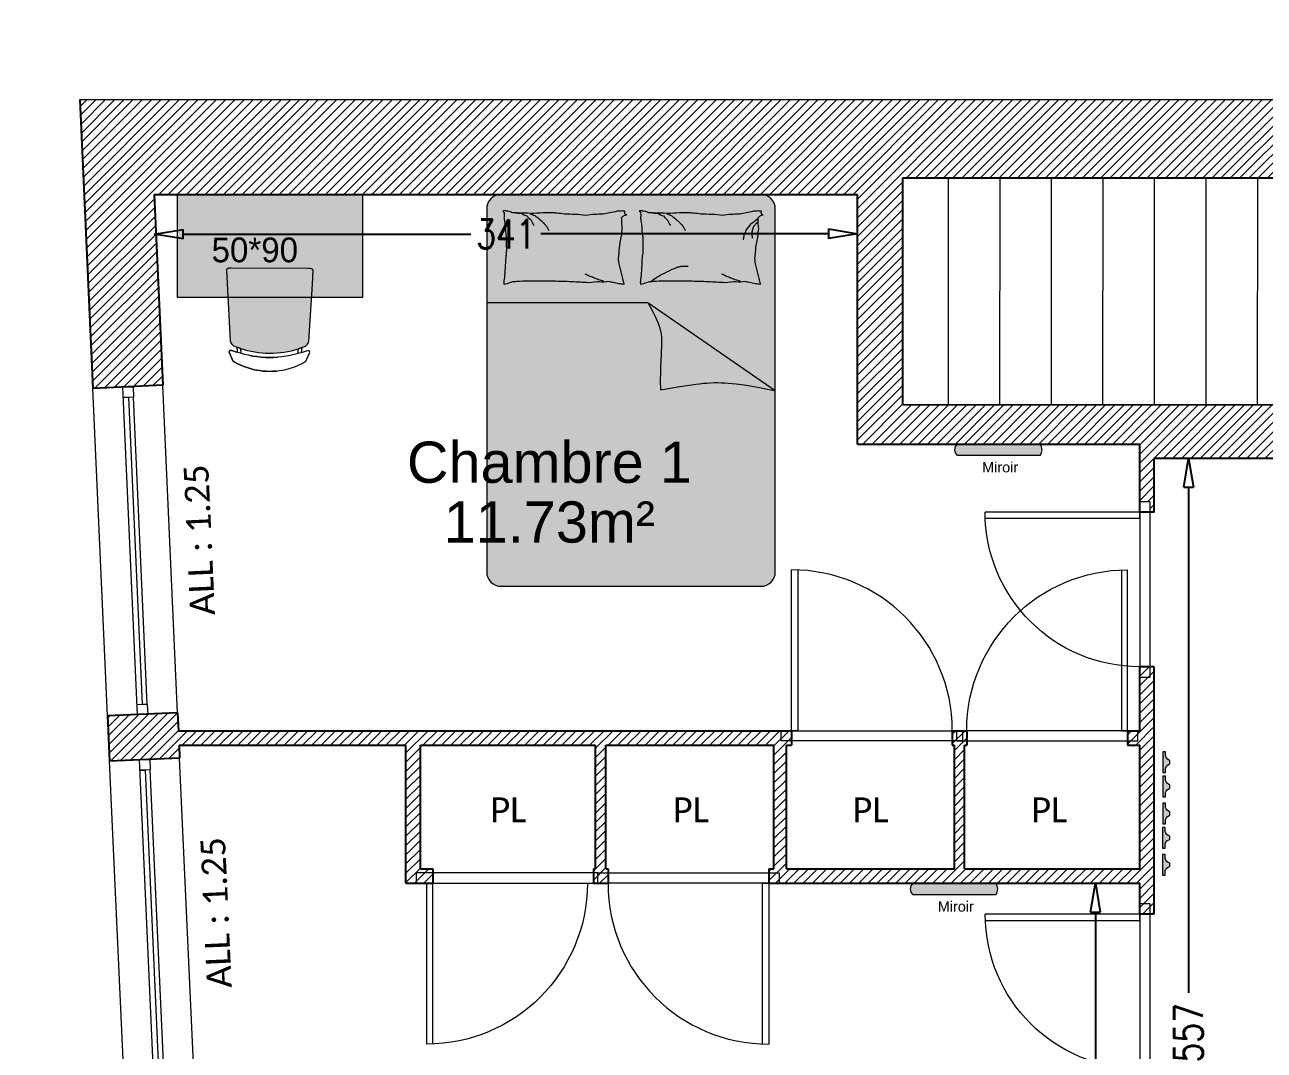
# Model space of a CAD drawing. Header units: millimetres. Extents: x -14819 to 43195, y -10328 to 20814.
# Drawn here: x 36520 to 37121, y 6035 to 6532 of the extents above; entities that cross this region are included whole.
import ezdxf
from ezdxf.enums import TextEntityAlignment as Align

# ---------------------------------------------------------------- set-up
doc = ezdxf.new("R2010")
doc.units = ezdxf.units.MM
doc.header["$PDMODE"] = 3
doc.linetypes.add('Chemin', pattern=[0.5, 0.3, -0.2])
for name, color, linetype, lineweight in [('05 - Menuiserie', 150, 'Continuous', 5), ('1_DV_BF', 21, 'Continuous', 5), ('41 - Côtes Intérieures', 71, 'Continuous', 9), ('50 - Signes', 12, 'Continuous', 9), ('59 - TxT', 120, 'Continuous', 0), ('_Texte', 7, 'Continuous', 15), ('DV_Furnitures', 250, 'Continuous', 5), ('DV_Furnitures_Hachures', 9, 'Continuous', 5), ('DV_Hatch bedroom', 21, 'Continuous', 5), ('Escalier', 8, 'Continuous', 18), ('Menuiserie_cps', 7, 'Continuous', 15), ('Mur_coupe', 7, 'Continuous', 25), ('Mur_vu', 8, 'Continuous', 18)]:
    doc.layers.add(name, color=color, linetype=linetype, lineweight=lineweight)
doc.layers.add('10 - Hachures', color=7, linetype='Continuous', lineweight=18, true_color=0x646464)
doc.layers.add('_mur_fantome', color=2, linetype='Continuous', lineweight=0, plot=False)
doc.layers.add('Menuiserie_seuil', color=8, linetype='Continuous', lineweight=9, plot=False)
for name, color, linetype in [('DV_Bulkhead', 40, 'Continuous'), ('DV_Text block', 20, 'Continuous'), ('DV_TEXTE', 10, 'Continuous')]:
    doc.layers.add(name, color=color, linetype=linetype)
doc.layers.add('DV_Surface', color=241, linetype='Continuous', plot=False)
doc.styles.add('CR_Cot', font='simplex.shx', dxfattribs={"width": 0.8})
doc.styles.add('Legend', font='calibri.ttf')
doc.styles.get("Standard").update_dxf_attribs({"font": 'arial.ttf'})
doc.dimstyles.get("Standard").update_dxf_attribs({"dimtxt": 14, "dimasz": 14, "dimexe": 0.18, "dimexo": 0.0625, "dimgap": 5, "dimtad": 0, "dimtoh": 1, "dimdec": 0, "dimzin": 0, "dimdsep": 46, "dimtxsty": 'CR_Cot', "dimblk": 'CLOSEDBLANK', "dimcen": 0, "dimse1": 1, "dimse2": 1, "dimadec": 0, "dimazin": 0, "dimtfac": 1, "dimtdec": 0, "dimtofl": 0, "dimtmove": 0, "dimatfit": 3, "dimfxl": 1, "dimtolj": 1, "dimtzin": 0, "dimarcsym": 0})
pattern_1 = [(45, (30000, 0), (-2.245064030267288, 2.245064030267288), [])]

# ---------------------------------------------------------------- blocks, each defined once
blk = doc.blocks.new('Fenetre_159')
blk.add_lwpolyline([(0.05, 0.05), (0.05, 0), (0, 0), (0, 0.05), (1.59, 0.05), (1.59, 0), (1.54, 0), (1.54, 0.05), (1.54, 0.025), (0.05, 0.025), (0.05, 0), (1.54, 0)])
blk = doc.blocks.new('Porte_Simple_Droite_75')
at = {"layer": 'Menuiserie_cps', "color": 1, "lineweight": 9}
for points in [[(0, 0), (0, 0.75)], [(0.03, 0.75), (0.03, 0), (0, 0)]]:
    blk.add_lwpolyline(points, dxfattribs=at)
at = {"layer": 'Menuiserie_cps', "lineweight": 9}
blk.add_arc((0, 0), 0.75, 0, 90, dxfattribs=at)
at = {"layer": 'Menuiserie_seuil'}
blk.add_lwpolyline([(-0.05, 0), (0.8, 0), (0.8, -0.05), (-0.05, -0.05)], close=True, dxfattribs=at)
blk = doc.blocks.new('Porte_Simple_Droite_78')
at = {"layer": 'Menuiserie_cps', "color": 1, "lineweight": 9}
for points in [[(0, 0), (0, 0.78)], [(0.03, 0.78), (0.03, 0), (0, 0)]]:
    blk.add_lwpolyline(points, dxfattribs=at)
at = {"layer": 'Menuiserie_cps', "lineweight": 9}
blk.add_arc((0, 0), 0.78, 0, 90, dxfattribs=at)
at = {"layer": 'Menuiserie_seuil'}
blk.add_lwpolyline([(-0.05, 0), (0.8300000000000001, 0), (0.8300000000000001, -0.05), (-0.05, -0.05)], close=True, dxfattribs=at)
blk = doc.blocks.new('_ClosedBlank')
at = {"color": 0, "linetype": 'ByBlock', "lineweight": -2}
for p, q in [((-1, 0.1666666666666667), (0, 0)), ((-1, 0.1666666666666667), (-1, -0.1666666666666667)), ((0, 0), (-1, -0.1666666666666667))]:
    blk.add_line(p, q, dxfattribs=at)
blk = doc.blocks.new('*D676')
at = {"layer": '41 - Côtes Intérieures', "color": 0, "lineweight": -2, "transparency": 16777216}
for p, q in [((36596.3726281587, 6430.592477815392), (36735.9146075212, 6430.673739251877)), ((36909.4565811186, 6430.774800381507), (36769.91460175609, 6430.693538945021))]:
    blk.add_line(p, q, dxfattribs=at)
at = {"layer": 'Defpoints', "color": 0, "transparency": 16777216}
for p in [(36582.36141598309, 6449.841927371269), (36923.44536419525, 6450.040555567032), (36923.45657874473, 6430.782953196331)]:
    blk.add_point(p, dxfattribs=at)
at = {"layer": '41 - Côtes Intérieures', "color": 0, "lineweight": -2, "transparency": 16777216, "xscale": 14, "yscale": 14, "zscale": 14}
for p, rotation in [((36582.37263053257, 6430.584325000568), 180.0333658504971), ((36923.45657874473, 6430.782953196331), 0.03336585049711107)]:
    blk.add_blockref('_ClosedBlank', p, dxfattribs=dict(at, rotation=rotation))
at = {"layer": '41 - Côtes Intérieures', "color": 0, "transparency": 16777216, "insert": (36752.91460463864, 6430.683639098449), "char_height": 14, "attachment_point": 5, "rotation": 0.03336585049711107, "style": 'CR_Cot'}
blk.add_mtext('\\A1;341', dxfattribs=at)
blk = doc.blocks.new('*D678')
at = {"layer": '41 - Côtes Intérieures', "color": 0, "lineweight": -2, "transparency": 16777216}
for p, q in [((37038.83367776783, 6101.841927371271), (37038.83367776783, 6011.975260704598)), ((37038.83367776783, 5883.841927371257), (37038.83367776783, 5973.708594037931))]:
    blk.add_line(p, q, dxfattribs=at)
at = {"layer": 'Defpoints', "color": 0, "transparency": 16777216}
for p in [(37038.83367776783, 6115.841927371271), (37060.44082111306, 6115.841927371271), (7060.440821113063, 5869.841927371252)]:
    blk.add_point(p, dxfattribs=at)
at = {"layer": '41 - Côtes Intérieures', "color": 0, "lineweight": -2, "transparency": 16777216, "xscale": 14, "yscale": 14, "zscale": 14}
for p, rotation in [((37038.83367776783, 6115.841927371271), 90), ((37038.83367776783, 5869.841927371257), 270)]:
    blk.add_blockref('_ClosedBlank', p, dxfattribs=dict(at, rotation=rotation))
at = {"layer": '41 - Côtes Intérieures', "color": 0, "transparency": 16777216, "insert": (37038.83367776783, 5992.841927371253), "char_height": 14, "attachment_point": 5, "rotation": 90, "style": 'CR_Cot'}
blk.add_mtext('\\A1;246', dxfattribs=at)
blk = doc.blocks.new('*D687')
at = {"layer": '41 - Côtes Intérieures', "color": 0, "lineweight": -2, "transparency": 16777216}
for p, q in [((37084.03133973308, 6307.839660506766), (37084.03133973308, 6062.740793938996)), ((37084.03133973308, 5778.841927371228), (37084.03133973308, 6023.940793938997))]:
    blk.add_line(p, q, dxfattribs=at)
at = {"layer": 'Defpoints', "color": 0, "transparency": 16777216}
for p in [(37067.44082111307, 6321.839660506766), (37084.03133973308, 6321.839660506766), (37067.44082111307, 5764.841927371228)]:
    blk.add_point(p, dxfattribs=at)
at = {"layer": '41 - Côtes Intérieures', "color": 0, "lineweight": -2, "transparency": 16777216, "xscale": 14, "yscale": 14, "zscale": 14}
for p, rotation in [((37084.03133973308, 6321.839660506766), 90), ((37084.03133973308, 5764.841927371228), 270)]:
    blk.add_blockref('_ClosedBlank', p, dxfattribs=dict(at, rotation=rotation))
at = {"layer": '41 - Côtes Intérieures', "color": 0, "transparency": 16777216, "insert": (37084.03133973307, 6043.340793938985), "char_height": 14, "attachment_point": 5, "rotation": 90, "style": 'CR_Cot'}
blk.add_mtext('\\A1;557', dxfattribs=at)
blk = doc.blocks.new('*U1039')
at = {"layer": 'DV_Hatch bedroom', "lineweight": 5}
h = blk.add_hatch(color=256, dxfattribs=at)
h.dxf.hatch_style = 1
edge = h.paths.add_edge_path()
edge.add_line((847.0545730124411, 46.8790673133517), (973.0545730124993, 46.87906731335106))
edge.add_arc((973.0545730124982, 53.87906731335104), 6.999999999999986, 270.0000000000093, 360.0000000000093)
edge.add_line((980.0545730124982, 53.87906731335217), (980.0545730124993, 229.8790673133511))
edge.add_arc((973.0545730124993, 229.8790673133511), 7, 0, 90)
edge.add_line((973.0545730124993, 236.8790673133511), (847.0545730124411, 236.8790673133517))
edge.add_arc((847.0545730124411, 229.8790673133517), 7, 90, 180)
edge.add_line((840.0545730124411, 229.8790673133517), (840.0545730124702, 53.87906731335167))
edge.add_arc((847.0545730124556, 53.87906731333713), 6.999999999985448, 179.999999999881, 269.9999999998809)
blk.add_line((918.2462938805376, 184.489697468094), (980.0545730124842, 141.7499297646371))
at = {"lineweight": 5}
blk.add_lwpolyline([(847.0545730124411, 46.8790673133517), (973.0545730124993, 46.87906731335106, 0.414213562373095), (980.0545730124982, 53.87906731335217), (980.0545730124993, 229.8790673133511, 0.414213562373095), (973.0545730124993, 236.8790673133511), (847.0545730124411, 236.8790673133517, 0.414213562373095), (840.0545730124411, 229.8790673133517), (840.0545730124702, 53.87906731335167, 0.414213562373095)], format="xyb", close=True, dxfattribs=at)
for points in [[(905.3683561002839, 225.2217188280365, -0.2633679393279821), (907.9770330702759, 226.9753276646752, -0.4948180484598251), (907.1210273014763, 228.7246963953308, -0.04922472348789158), (905.4717659369779, 228.8874596463696, -0.03683084260954966), (903.2651580663354, 228.7246964197284, -0.03189269194542133), (899.7205384567915, 227.9654047970259, 0.03578199607401519), (896.5552046842672, 227.3130398309832, 0.03294125849781754), (888.1867818383805, 226.7611082270093, 0.02656446386720497), (877.8055799286155, 227.3130398442285, 0.01790541905001343), (874.3042478836688, 227.8137404525048, -0.03339746363846834), (872.4181668921246, 228.0241061609284, -0.03203962982273088), (868.9571294261128, 227.9557394629983, 0.01844195161642952), (862.9537565284509, 227.6738044592563, 0.01083729358170642), (856.9091672738382, 227.7440769732297, 0.01462385272245969), (852.4377297810624, 228.0241061577784, 0.1112493707537801), (850.3333611330277, 228.7060391741703, -0.1537083427636597), (848.7571239238023, 229.0749981053281, -0.07644441892143763), (848.0630549980906, 228.9141800132316, -0.2155122933443702), (847.8807883263454, 228.7246963956322, -0.5858582351204265), (848.1292847922647, 228.4404865001897, 0.3634893061673001), (848.5818604634081, 228.1992570112837, 0.1917162677867557), (848.5872102849592, 227.1226441807828, -0.1296753019069136), (848.4065970090402, 225.5720205045741, -0.01735020625383131), (848.686574342908, 224.0036410649005, 0.01932564943837371), (848.9323873860957, 222.5944955663354, 0.01881751619375909), (849.5497265909901, 216.2121665034541, 0.02182809792489678), (849.6334595361643, 210.6843825903242, 0.006204154589775439), (849.5041335490533, 207.5249861236883)], [(971.5639007883732, 225.2217188280365, -0.2633679393279821), (974.1725777576958, 226.9753276646752, -0.4948180484598251), (973.3165719888962, 228.7246963953308, -0.04922472348789158), (971.6673106243978, 228.8874596463696, -0.03683084260954966), (969.4607027537552, 228.7246964197284, -0.03189269194542133), (965.9160831448808, 227.9654047970259, 0.03578199607401519), (962.7507493723565, 227.3130398309832, 0.03294125849781754), (954.3823265257713, 226.7611082270093, 0.02656446386720497), (944.0011246160354, 227.3130398442285, 0.01790541905001343), (940.4997925710887, 227.8137404525048, -0.03339746363846834), (938.6137115795156, 228.0241061609284, -0.03203962982273088), (935.1526741135327, 227.9557394629983, 0.01844195161642952), (929.1493012165402, 227.6738044592562, 0.01083729358170642), (923.104711961229, 227.7440769732296, 0.01462385272245969), (918.6332744684823, 228.0241061577784, 0.1112493707537801), (916.5289058204476, 228.7060391741703, -0.1537083427636597), (914.9526686112222, 229.0749981053281, -0.07644441892143763), (914.2585996861799, 228.9141800132316, -0.2155122933443702), (914.0763330137653, 228.7246963956321, -0.5858582351204265), (914.3248294796555, 228.4404865001897, 0.3634893061673001), (914.777405150828, 228.1992570112837, 0.1917162677867557), (914.78275497235, 227.1226441807827, -0.1296753019069136), (914.602141696431, 225.5720205045741, -0.01735020625383131), (914.8821190303279, 224.0036410649004, 0.01932564943837371), (915.1279320735156, 222.5944955663353, 0.01881751619375909), (915.7452712783809, 216.2121665034541, 0.02182809792489678), (915.8290042235842, 210.6843825903241, 0.006204154589775439), (915.6996782364732, 207.5249861236883)], [(905.3821642952756, 225.2493165864883, 0.02720052596380178), (905.6534674337435, 220.2659127701074, 0.04228118821179057), (905.3821642950772, 217.0633283145701, 0.01096989076681684), (904.6966161317835, 213.5171196919619, -0.01829888933846005), (904.3167570455827, 211.384972637756, -0.02330510151275126), (903.7841157889214, 205.6811226099339, -0.07304093550846792), (903.9662118285424, 203.853578122752), (905.8941464889826, 196.1470327355358), (906.5952186257377, 193.3446454118796, 0.5102284766733299), (906.5061108704812, 193.2385224183398, 0.02357138925158921), (904.141493518841, 193.5197962714099, 0.03449399454918334), (901.2682429151183, 194.2061698739515, -0.04782509247492186), (899.1811760778639, 194.6463731578264, -0.07866928644767605), (894.9264035725862, 194.455973775416, 0.06251002766426882), (889.5943335380282, 194.0452488214264, 0.008153125244442654), (885.3275830520514, 194.3199201640452, -0.008761567463115363), (881.3567865564544, 194.5706881959708, -0.007152706387293638), (872.3834470824821, 194.8511197487298, -0.005484417438345482), (860.6752767485619, 194.920989935312, -0.01434509528684024), (854.4462172474786, 194.7110573887998, -0.04057962453357574), (852.2624663708064, 194.3955373660601, -0.06298072340015308), (851.2662438473926, 194.0314334307953, 0.04830882339729094), (849.9839864382536, 193.5197962617604, 0.03973043077202874), (848.7152400967213, 193.2577264246464, 0.3660599915518933), (848.5818604630671, 193.3446454117371, 0.1170135263030279), (848.5331882938883, 194.1762209917563, -0.02834082451983052), (848.9323873733603, 197.5482263182833, -0.00196306063033392), (849.5041337291227, 207.5249890699412)], [(853.4893288227009, 228.199257017777, 0.08815313258354429), (856.7121124843682, 227.8685065755373, 0.08815313105263654), (859.6236780436475, 226.4477616381262, 0.07754712079217571), (861.6439934556033, 224.4306272273409, 0.07754712039776804), (862.9537569792998, 221.8938921235535)], [(861.1414160195125, 227.6673687752629, 0.02784216268372947), (863.3610483190741, 226.676805969765, 0.04868500734447086), (864.5311464003798, 225.922322279381, 0.0236664622803414), (867.1373185968686, 223.6488104070246, 0.03122341866597448), (868.9128244284307, 221.7187544445097, 0.04680097286292319), (869.3895719419801, 221.0032485341803, 0.02319083180261139), (870.1396869615454, 219.4418196691365)], [(971.5777089826955, 225.2493165864882, 0.02720052596380178), (971.8490121211634, 220.2659127701073, 0.04228118821179057), (971.5777089831665, 217.0633283145701, 0.01096989076681684), (970.8921608191743, 213.5171196919619, -0.01829888933846005), (970.5123017329735, 211.384972637756, -0.02330510151275126), (969.9796604770107, 205.6811226099338, -0.07304093550846792), (970.1617565159623, 203.853578122752), (972.0896911763734, 196.1470327355358), (972.790763313827, 193.3446454118796, 0.5102284766733299), (972.7016555579011, 193.2385224183398, 0.02357138925158921), (970.3370382062609, 193.5197962714099, 0.03449399454918334), (967.4637876025382, 194.2061698739515, -0.04782509247492186), (965.3767207659532, 194.6463731578264, -0.07866928644767605), (961.1219482606755, 194.455973775416, 0.06251002766426882), (955.7898782261175, 194.0452488214264, 0.008153125244442654), (951.5231277394422, 194.3199201640451, -0.008761567463115363), (947.5523312438451, 194.5706881959708, -0.007152706387293638), (938.578991769902, 194.8511197487298, -0.005484417438345482), (926.8708214359818, 194.920989935312, -0.01434509528684024), (920.6417619348985, 194.7110573887998, -0.04057962453357574), (918.4580110582262, 194.39553736606, -0.06298072340015308), (917.4617885354819, 194.0314334307952, 0.04830882339729094), (916.1795311256444, 193.5197962617603, 0.03973043077202874), (914.9107847841121, 193.2577264246464, 0.3660599915518933), (914.777405150487, 193.3446454117371, 0.1170135263030279), (914.7287329813082, 194.1762209917563, -0.02834082451983052), (915.127932060751, 197.5482263182832, -0.00196306063033392), (915.699678417212, 207.5249890699412)], [(919.6848735101208, 228.1992570177769, 0.08815313258354429), (922.9076571717881, 227.8685065755372, 0.08815313105263654), (925.8192227310674, 226.4477616381262, 0.07754712079217571), (927.8395381430232, 224.4306272273409, 0.07754712039776804), (929.1493016667197, 221.8938921235535)], [(927.3369607069033, 227.6673687752628, 0.02784216268372947), (929.5565930064649, 226.676805969765, 0.04868500734447086), (930.7266910877997, 225.9223222793809, 0.0236664622803414), (933.3328632849579, 223.6488104070245, 0.03122341866597448), (935.1083691158506, 221.7187544445096, 0.04680097286292319), (935.5851166293709, 221.0032485341802, 0.02319083180261139), (936.3352316489362, 219.4418196691365)], [(964.5532159879575, 214.8879501579025, 0.04752548586146815), (965.0290303518916, 217.3192487666001, 0.04752548618143519), (965.9553602626526, 219.6169705283506, 0.07737942892073026), (968.3315573673258, 222.8579054911097, 0.07737943067710795), (971.5805703186841, 225.2230455089226)], [(968.9348939916772, 215.7636912732426, 0.06416370225428163), (968.6558241250509, 217.9294090514471, 0.08212666593292359), (968.9348939912383, 219.6169705485002, 0.01324356746446535), (969.2873927803547, 220.570030933041, 0.01544823599055244), (969.6359661409547, 221.3684527683976, 0.07031174885933875), (970.3923934962933, 222.5156781262553, 0.05368994615919214), (971.7183544497585, 223.7268959661978)], [(919.3343466867876, 194.5706882661934, 0.01610775154444899), (922.966761767758, 197.0189970967258, 0.02459882714006518), (925.4686776399045, 198.4239675481022, 0.009477214576710857), (930.0455829966608, 200.5984661919819, 0.01593728168136005), (932.8299075405918, 201.7517942020841, 0.07252085216165431), (934.3550093152222, 202.0865104087179, 0.03333927934972582), (937.7373759729674, 202.1020827344036)], [(896.931980910619, 194.7129362559401, 0.009729473561467566), (894.3850253306437, 195.5559074012778, 0.00972947539273279), (891.8727952789995, 196.4973344058818, 0.007970500716486365), (889.8432678061699, 197.3409433108768, 0.00797050084477468), (887.8416624948946, 198.2488165967418)], [(963.1275255987083, 194.7129362559401, 0.009729473561467566), (960.5805700180345, 195.5559074012778, 0.00972947539273279), (958.0683399663903, 196.4973344058818, 0.007970500716486365), (956.0388124935898, 197.3409433108767, 0.00797050084477468), (954.0372071823145, 198.2488165967418)]]:
    blk.add_lwpolyline(points, format="xyb")
blk.add_open_spline([(840.0545730124703, 184.4896974679901), (866.1184799685432, 184.4896974679899), (892.182386924616, 184.4896974679897), (918.2462938806889, 184.4896974679895), (924.5768245326177, 173.4790951311314), (925.497814456202, 164.7262032753331), (924.1338798156622, 155.1852046161437), (924.3084835971617, 142.1711438209247)], degree=3, knots=[0, 0, 0, 0, 1, 1, 1, 2, 3, 3, 3, 3])
blk.add_open_spline([(924.3084835971617, 142.1711438209247), (940.8985822635999, 144.8984500248942), (954.0646666506357, 147.5254407198644), (980.0545730124842, 141.7499297646371), (980.0545730126324, 141.7499297651568)], degree=3)
blk = doc.blocks.new('*U1083')
at = {"layer": 'DV_Hatch bedroom', "lineweight": 5}
h = blk.add_hatch(color=256, dxfattribs=at)
h.dxf.hatch_style = 1
h.paths.add_polyline_path([(19.61027763474226, -0.0542759895324707), (19.98892968593668, -0.1245364546775818), (20.3581279672801, -0.2340421080589294), (20.6371476972688, -0.3582432866096497), (20.88459419305968, -0.5371570587158203), (20.98550651024584, -0.677722692489624), (21.02705864085215, -0.8456394076347351), (20.66434089860127, -7.56663978099823), (19.03446144736267, -35.35367920994736), (18.90031995712002, -35.82273945212341), (18.70788195994214, -36.27109453082062), (18.46023406618292, -36.69154867529846), (18.16135202093551, -37.07735314965225), (17.81603207953617, -37.42231577634789), (17.4298179075638, -37.72089928388573), (15.76532187503767, -38.37602436542488), (14.07621501069548, -38.96496444940544), (12.36513786568526, -39.48680162429787), (10.63475859013784, -39.94071930646874), (8.887779646430545, -40.32601118087746), (7.126926620411041, -40.64207375049568), (5.354948594357438, -40.8884137868879), (3.574611806669736, -41.06464833021141), (1.788694989882742, -41.17050170898415), (-1.417328826391895e-05, -41.20580852031685), (-1.788723334782617, -41.17050170898415), (-3.574640151569156, -41.06464833021141), (-5.354976939256858, -40.8884137868879), (-7.126954965310915, -40.64207375049568), (-8.887807991329964, -40.32601118087746), (-10.63478693503725, -39.94071930646874), (-12.36516621058468, -39.48680162429787), (-14.0762433555949, -38.96496444940544), (-15.765350219938, -38.37602436542488), (-17.42984625246322, -37.72089928388573), (-17.8160604244365, -37.42231577634789), (-18.16138036583493, -37.07735314965225), (-18.46026241108279, -36.69154867529846), (-18.70791030484202, -36.27109453082062), (-18.90034830202035, -35.82273945212341), (-19.03448979226209, -35.35367920994736), (-20.66436924350023, -7.56663978099823), (-21.02708698575157, -0.8456394076347351), (-21.00243587434011, -0.7196366786956787), (-20.94375447350808, -0.6054133176803589), (-20.85564957531574, -0.5119338631629944), (-20.62044807604366, -0.3487631678581238), (-20.35812647544412, -0.2340331673622131), (-19.98892968593668, -0.1245275139808655), (-19.61027763474272, -0.05426704883575439), (-19.217287539989, -0.01296401023864746), (-18.8223699920793, 0.0008270144462585449), (-18.72592721796877, 4.470348358154297e-06), (18.72592721796877, -4.470348358154297e-06), (18.82237148391573, 0.0008180737495422363), (19.21728903182498, -0.01297146081924438)])
h.paths.add_polyline_path([(2.021842416349728, -43.22438836097695), (4.040197664162633, -43.09443831443787)])
h.paths.add_polyline_path([(-1.417244925505656e-05, -43.27704608440399), (2.021842416349728, -43.22438836097695)])
at = {"lineweight": 5}
for p, q in [((-19.54310469879943, -40.71474969387054), (-19.2417581391453, -39.98974859714508)), ((-19.54310469879988, -40.71474969387032), (-19.24175813914576, -39.98974859714485)), ((-17.7591304400155, -45.05965411663055), (-19.54310469879943, -40.71474969387054)), ((-17.75913044001595, -45.05965411663033), (-19.54310469879988, -40.71474969387032)), ((-19.2417581391453, -39.98974859714508), (-18.99247071673449, -39.85874950885773)), ((-19.24175813914576, -39.98974859714485), (-18.99247071673494, -39.8587495088575)), ((-18.99247071673449, -39.85874950885773), (-17.82373144930102, -40.05081355571747)), ((-18.99247071673494, -39.8587495088575), (-17.82373144930148, -40.05081355571724)), ((-17.82373144930102, -40.05081355571747), (-15.91194705568773, -40.71017503738403)), ((-17.82373144930148, -40.05081355571724), (-15.91194705568819, -40.71017503738381)), ((-15.91194705568773, -40.71017503738403), (-13.97628730580186, -41.29593223333359)), ((-15.91194705568819, -40.71017503738381), (-13.97628730580232, -41.29593223333336)), ((-15.86564790035914, -38.33868205547333), (-14.884398207412, -38.69251310825348)), ((-15.6317860705401, -40.79990535974503), (-15.86564790035914, -38.33868205547333)), ((-15.86564790035959, -38.3386820554731), (-14.88439820741246, -38.69251310825325)), ((-15.63178607054056, -40.7999053597448), (-15.86564790035959, -38.3386820554731)), ((-14.884398207412, -38.69251310825348), (-13.8952462548948, -39.02367353439331)), ((-14.88439820741246, -38.69251310825325), (-13.89524625489526, -39.02367353439308)), ((-13.97628730580186, -41.29593223333359), (-12.01959116509101, -41.80722683668137)), ((-13.97628730580232, -41.29593223333336), (-12.01959116509147, -41.80722683668114)), ((-13.8952462548948, -39.02367353439331), (-13.67136182964691, -41.38088971376419)), ((-13.89524625489526, -39.02367353439308), (-13.67136182964737, -41.38088971376396)), ((-12.01959116509101, -41.80722683668137), (-10.04472967349079, -42.24330931901932)), ((-12.01959116509147, -41.80722683668114), (-10.04472967349125, -42.24330931901909)), ((10.04470132859183, -42.24330931901932), (12.01956282019205, -41.80722683668137)), ((12.01956282019205, -41.80722683668137), (13.97625896090335, -41.29593223333359)), ((13.67133348474749, -41.38088971376419), (13.89521790999629, -39.02367353439331)), ((13.67133348474704, -41.38088971376396), (13.89521790999584, -39.02367353439308)), ((13.89521790999629, -39.02367353439331), (14.88436986251349, -38.69251310825348)), ((13.89521790999584, -39.02367353439308), (14.88436986251304, -38.69251310825325)), ((13.97625896090335, -41.29593223333359), (15.91191871078831, -40.71017503738403)), ((14.88436986251349, -38.69251310825348), (15.86561955545972, -38.33868205547333)), ((14.88436986251304, -38.69251310825325), (15.86561955545926, -38.3386820554731)), ((15.86561955545972, -38.33868205547333), (15.63186662972862, -40.79994559288025)), ((15.86561955545926, -38.3386820554731), (15.63186662972817, -40.79994559288002)), ((-17.49294050657249, -45.21570950746536), (-17.7591304400155, -45.05965411663055)), ((-17.49294050657295, -45.21570950746514), (-17.75913044001595, -45.05965411663033)), ((-17.07077306753331, -45.45755386352539), (-17.49294050657249, -45.21570950746536)), ((-17.07077306753376, -45.45755386352516), (-17.49294050657295, -45.21570950746514)), ((-15.6386291259771, -46.22146785259247), (-17.07077306753331, -45.45755386352539)), ((-15.63862912597756, -46.22146785259224), (-17.07077306753376, -45.45755386352516)), ((-14.17301880931268, -46.919184923172), (-15.6386291259771, -46.22146785259247)), ((-14.17301880931313, -46.91918492317177), (-15.63862912597756, -46.22146785259224)), ((-12.67700485850696, -47.54924476146698), (-14.17301880931268, -46.919184923172)), ((-12.67700485850742, -47.54924476146675), (-14.17301880931313, -46.91918492317177)), ((-11.15371789310052, -48.110331594944), (-12.67700485850696, -47.54924476146698)), ((-11.15371789310097, -48.11033159494377), (-12.67700485850742, -47.54924476146675)), ((-10.04472967349079, -42.24330931901932), (-8.054599978081342, -42.60353744029999)), ((-10.04472967349125, -42.24330931901909), (-8.054599978081797, -42.60353744029976)), ((-8.054599978081342, -42.60353744029999), (-6.052119365740282, -42.88738667964935)), ((-8.054599978081797, -42.60353744029976), (-6.052119365740737, -42.88738667964913)), ((-6.052119365740282, -42.88738667964935), (-4.040226009061143, -43.09443831443787)), ((-6.052119365740737, -42.88738667964913), (-4.040226009061598, -43.09443831443764)), ((-9.606342238758543, -48.60127121210098), (-11.15371789310052, -48.110331594944)), ((-9.606342238758998, -48.60127121210076), (-11.15371789310097, -48.11033159494377)), ((-8.038113689518696, -49.02103543281555), (-9.606342238758543, -48.60127121210098)), ((-8.03811368951915, -49.02103543281532), (-9.606342238758998, -48.60127121210076)), ((-6.45231279452014, -49.36874806880951), (-8.038113689518696, -49.02103543281555)), ((-6.452312794520594, -49.36874806880928), (-8.03811368951915, -49.02103543281532)), ((-4.852254415149901, -49.64368343353271), (-6.45231279452014, -49.36874806880951)), ((-4.852254415150355, -49.64368343353249), (-6.452312794520594, -49.36874806880928)), ((-3.241285114326956, -49.84526336193085), (-4.852254415149901, -49.64368343353271)), ((-3.241285114327411, -49.84526336193062), (-4.852254415150355, -49.64368343353249))]:
    blk.add_line(p, q, dxfattribs=at)
blk.add_lwpolyline([(10.04470132859137, -42.24330931901909), (12.0195628201916, -41.80722683668114), (13.9762589609029, -41.29593223333336), (15.91191871078786, -40.71017503738381)], dxfattribs=at)
for points in [[(15.91191871078786, -40.71017503738381), (17.82370310440206, -40.05081355571724), (18.99244237183552, -39.8587495088575), (19.24172979424588, -39.98974859714485), (19.54315989676138, -40.7146945595739), (19.24172979424634, -39.98974859714508), (18.99244237183598, -39.85874950885773), (17.82370310440251, -40.05081355571747)], [(19.54315989676138, -40.7146945595739), (17.75910209511653, -45.05965411663033), (17.49291216167353, -45.21570950746514), (17.75910209511699, -45.05965411663055)], [(-4.040226009061598, -43.09443831443764), (-2.021870761249602, -43.22438836097695), (-1.417244970980391e-05, -43.27704608440376), (2.021842416349728, -43.22438836097695), (4.040197664162179, -43.09443831443764), (6.052091020841317, -42.88738667964913), (4.040197664162633, -43.09443831443787), (2.021842416350182, -43.22438836097717), (-1.417244925505656e-05, -43.27704608440399), (-2.021870761249147, -43.22438836097717)], [(6.052091020841317, -42.88738667964913), (8.054571633181922, -42.60353744029976), (10.04470132859137, -42.24330931901909), (8.054571633182377, -42.60353744029999)], [(14.89412647523545, -46.58612161874748), (13.77800429201147, -47.09335416555382), (13.7776119389307, -47.09352403879143), (12.31888794097108, -47.68824875354744), (10.83518313566606, -48.21774363517738), (12.31888794097154, -47.68824875354767), (13.77761193893116, -47.09352403879166), (13.77800429201193, -47.09335416555405)], [(17.07045232261976, -45.45771926641441), (15.9920452657318, -46.04069292545296), (14.89412647523545, -46.58612161874748), (15.99204526573226, -46.04069292545319)], [(17.49291216167353, -45.21570950746514), (17.0708252818215, -45.45750916004158), (17.07045232261976, -45.45771926641441), (17.07082528182195, -45.45750916004181)], [(6.263619307729869, -49.40507560968376), (4.709619525002608, -49.66453760862328), (3.145624808623097, -49.85487759113289), (1.574715615118976, -49.97572153806664), (-1.417244925505656e-05, -50.02683252096153), (-1.622774391961912, -49.97306764125801), (-3.241285114327411, -49.84526336193062), (-1.622774391961457, -49.97306764125824), (-1.417244880030921e-05, -50.02683252096176), (1.57471561511943, -49.97572153806686), (3.145624808623552, -49.85487759113312), (4.709619525003063, -49.6645376086235)], [(10.83518313566606, -48.21774363517738), (9.329420031321433, -48.68096560239769), (7.804564399511264, -49.0770027041433), (6.263619307729869, -49.40507560968376), (7.804564399511719, -49.07700270414352), (9.329420031321888, -48.68096560239792)]]:
    blk.add_lwpolyline(points, close=True, dxfattribs=at)
blk.add_polyline3d([(19.61027763474272, -0.05427598953269808, 0), (19.98892968593714, -0.1245364546778092, 0), (20.35812796728055, -0.2340421080591568, 0), (20.63714769726926, -0.358243286609877, 0), (20.88459419306014, -0.5371570587160477, 0), (20.9855065102463, -0.6777226924898514, 0), (21.0270586408526, -0.8456394076349625, 0), (20.66434089860172, -7.566639780998457, 0), (19.03446144736313, -35.35367920994759, 0), (18.90031995712047, -35.82273945212364, 0), (18.7078819599426, -36.27109453082085, 0), (18.46023406618338, -36.69154867529869, 0), (18.16135202093596, -37.07735314965248, 0), (17.81603207953663, -37.42231577634811, 0), (17.42981790756426, -37.72089928388596, 0), (15.76532187503813, -38.37602436542511, 0), (14.07621501069593, -38.96496444940567, 0), (12.36513786568571, -39.4868016242981, 0), (10.63475859013829, -39.94071930646896, 0), (8.887779646431, -40.32601118087769, 0), (7.126926620411496, -40.64207375049591, 0), (5.354948594357893, -40.88841378688812, 0), (3.574611806670191, -41.06464833021164, 0), (1.788694989883197, -41.17050170898438, 0), (-1.41732878091716e-05, -41.20580852031708, 0), (-1.788723334782162, -41.17050170898438, 0), (-3.574640151568701, -41.06464833021164, 0), (-5.354976939256403, -40.88841378688812, 0), (-7.12695496531046, -40.64207375049591, 0), (-8.88780799132951, -40.32601118087769, 0), (-10.6347869350368, -39.94071930646896, 0), (-12.36516621058422, -39.4868016242981, 0), (-14.07624335559444, -38.96496444940567, 0), (-15.76535021993755, -38.37602436542511, 0), (-17.42984625246277, -37.72089928388596, 0), (-17.81606042443605, -37.42231577634811, 0), (-18.16138036583448, -37.07735314965248, 0), (-18.46026241108234, -36.69154867529869, 0), (-18.70791030484156, -36.27109453082085, 0), (-18.90034830201989, -35.82273945212364, 0), (-19.03448979226164, -35.35367920994759, 0), (-20.66436924349978, -7.566639780998457, 0), (-21.02708698575111, -0.8456394076349625, 0), (-21.00243587433965, -0.7196366786959061, 0), (-20.94375447350762, -0.6054133176805863, 0), (-20.85564957531528, -0.5119338631632218, 0), (-20.6204480760432, -0.3487631678583512, 0), (-20.35812647544367, -0.2340331673624405, 0), (-19.98892968593623, -0.1245275139810929, 0), (-19.61027763474226, -0.05426704883598177, 0), (-19.21728753998855, -0.01296401023887483, 0), (-18.82236999207885, 0.0008270144460311712, 0), (-18.72592721796832, 4.470348130780621e-06, 0), (18.72592721796923, -4.470348585527972e-06, 0), (18.82237148391619, 0.0008180737493148627, 0), (19.21728903182543, -0.01297146081947176, 0), (19.61027763474272, -0.05427598953269808, 0)], dxfattribs=at)
blk.add_polyline3d([(19.61027763474226, -0.0542759895324707, 0), (19.98892968593668, -0.1245364546775818, 0), (20.3581279672801, -0.2340421080589294, 0), (20.6371476972688, -0.3582432866096497, 0), (20.88459419305968, -0.5371570587158203, 0), (20.98550651024584, -0.677722692489624, 0), (21.02705864085215, -0.8456394076347351, 0), (20.66434089860127, -7.56663978099823, 0), (19.03446144736267, -35.35367920994736, 0), (18.90031995712002, -35.82273945212341, 0), (18.70788195994214, -36.27109453082062, 0), (18.46023406618292, -36.69154867529846, 0), (18.16135202093551, -37.07735314965225, 0), (17.81603207953617, -37.42231577634789, 0), (17.4298179075638, -37.72089928388573, 0), (15.76532187503767, -38.37602436542488, 0), (14.07621501069548, -38.96496444940544, 0), (12.36513786568526, -39.48680162429787, 0), (10.63475859013784, -39.94071930646874, 0), (8.887779646430545, -40.32601118087746, 0), (7.126926620411041, -40.64207375049568, 0), (5.354948594357438, -40.8884137868879, 0), (3.574611806669736, -41.06464833021141, 0), (1.788694989882742, -41.17050170898415, 0), (-1.417328826391895e-05, -41.20580852031685, 0), (-1.788723334782617, -41.17050170898415, 0), (-3.574640151569156, -41.06464833021141, 0), (-5.354976939256858, -40.8884137868879, 0), (-7.126954965310915, -40.64207375049568, 0), (-8.887807991329964, -40.32601118087746, 0), (-10.63478693503725, -39.94071930646874, 0), (-12.36516621058468, -39.48680162429787, 0), (-14.0762433555949, -38.96496444940544, 0), (-15.765350219938, -38.37602436542488, 0), (-17.42984625246322, -37.72089928388573, 0), (-17.8160604244365, -37.42231577634789, 0), (-18.16138036583493, -37.07735314965225, 0), (-18.46026241108279, -36.69154867529846, 0), (-18.70791030484202, -36.27109453082062, 0), (-18.90034830202035, -35.82273945212341, 0), (-19.03448979226209, -35.35367920994736, 0), (-20.66436924350023, -7.56663978099823, 0), (-21.02708698575157, -0.8456394076347351, 0), (-21.00243587434011, -0.7196366786956787, 0), (-20.94375447350808, -0.6054133176803589, 0), (-20.85564957531574, -0.5119338631629944, 0), (-20.62044807604366, -0.3487631678581238, 0), (-20.35812647544412, -0.2340331673622131, 0), (-19.98892968593668, -0.1245275139808655, 0), (-19.61027763474272, -0.05426704883575439, 0), (-19.217287539989, -0.01296401023864746, 0), (-18.8223699920793, 0.0008270144462585449, 0), (-18.72592721796877, 4.470348358154297e-06, 0), (18.72592721796877, -4.470348358154297e-06, 0), (18.82237148391573, 0.0008180737495422363, 0), (19.21728903182498, -0.01297146081924438, 0), (19.61027763474226, -0.0542759895324707, 0)], close=True, dxfattribs=at)
blk = doc.blocks.new('kdkd')
at = {"layer": 'DV_Hatch bedroom', "transparency": 33554687}
h = blk.add_hatch(color=256, dxfattribs=at)
h.dxf.hatch_style = 1
h.paths.add_polyline_path([(347.3378382290018, 26.56950613799328), (347.8378382290018, 26.56950613799327), (347.8378382290016, 27.4705676299203), (347.3378382290016, 27.4705676299203)])
at = {"layer": '1_DV_BF', "color": 18, "lineweight": 5, "true_color": 0x000000}
blk.add_lwpolyline([(347.3378382290016, 27.46779994626701), (347.8378382290016, 27.46779994626701), (347.8378382290018, 26.56950613799328), (347.3378382290018, 26.56950613799328), (347.3378382290016, 27.46779994626701)], dxfattribs=at)
at = {"layer": 'DV_TEXTE', "insert": (347.6290976968428, 27.30227017149441), "char_height": 0.12, "width": 0.5675187395583113, "attachment_point": 1, "rotation": 270}
blk.add_mtext('{\\fDM Sans|b0|i0|c0|p2;\\C10;50*90}', dxfattribs=at)
blk = doc.blocks.new('Hubsch big hook')
at = {"layer": 'DV_Furnitures_Hachures'}
h = blk.add_hatch(color=256, dxfattribs=at)
h.dxf.hatch_style = 1
edge = h.paths.add_edge_path()
edge.add_line((42.86338275178459, 75.44987835522184), (42.96338275178459, 75.44987835522184))
edge.add_line((42.96338275178459, 75.44987835522184), (42.96338275178459, 75.43679233829698))
edge.add_line((42.96338275178459, 75.43679233829698), (42.942506172733, 75.43681620064035))
edge.add_arc((42.94905668667462, 75.41050391095999), 0.02711541666880008, 103.9797501363476, 170.7160813359656)
edge.add_line((42.92229645389308, 75.41487835522184), (42.90504758930275, 75.41487835522184))
edge.add_arc((42.87638330522176, 75.40821076547935), 0.02942954187291769, 13.09469417863023, 75.99972263791682)
edge.add_line((42.88350309401131, 75.43676608971919), (42.86338275178459, 75.43676608971919))
edge.add_line((42.86338275178459, 75.43676608971919), (42.86338275178459, 75.44987835522184))
blk.add_lwpolyline([(42.86338275178459, 75.44987835522184), (42.96338275178459, 75.44987835522184), (42.96338275178459, 75.43679233829698), (42.942506172733, 75.43681620064035, 0.2997115904195385), (42.92229645389308, 75.41487835522184), (42.90504758930275, 75.41487835522184, 0.2815818681437116), (42.88350309401131, 75.43676608971919), (42.86338275178459, 75.43676608971919)], format="xyb", close=True)
blk = doc.blocks.new('Miroir pied')
at = {"layer": 'DV_Furnitures_Hachures', "lineweight": 5}
h = blk.add_hatch(color=256, dxfattribs=at)
h.dxf.hatch_style = 1
edge = h.paths.add_edge_path()
edge.add_line((0.001519436620583292, 5.522968720821154), (40.00075971831393, 5.52106332519179))
edge.add_arc((35.99558252393035, 2.760531662595895), 4.864358068502438, -34.5761975027462, 34.57619750274631, ccw=False)
edge.add_line((40.00075971831393, 0), (0, 0))
edge.add_arc((2.461857471163966, 2.760807282150398), 3.699026771665826, 131.6923898071849, 228.276084646392, ccw=False)
at = {"lineweight": 5}
blk.add_lwpolyline([(0.001519436620583292, 5.522968720821154), (40.00075971831393, 5.52106332519179, -0.3112374640582531), (40.00075971831393, 0), (0, 0, -0.4482838637711485)], format="xyb", close=True, dxfattribs=at)
at = {"layer": 'DV_Text block', "lineweight": 5, "insert": (11.98505259438389, -3.235244347306434), "char_height": 5, "attachment_point": 1}
blk.add_mtext_dynamic_manual_height_columns('Miroir', width=81.61589563717087, gutter_width=100, heights=[0], dxfattribs=at)

msp = doc.modelspace()

# ---------------------------------------------------------------- hatches: boundary and pattern name
at = {"layer": '10 - Hachures', "lineweight": 18}
h = msp.add_hatch(dxfattribs=at)
h.set_pattern_fill('ANSI31', color=256)
h.set_pattern_definition(pattern_1)
h.paths.add_polyline_path([(37703.44082111306, 6495.841927371269), (37437.44082111307, 6495.841927371269), (36546.27194010184, 6495.841927371269), (36552.56665923125, 6355.836387163486), (36586.51833405181, 6357.402766208571), (36582.36141598309, 6449.841927371269), (36923.44547986519, 6449.841927371263), (36923.51594481106, 6328.839660506762), (37060.36454918842, 6328.839660506762), (37060.3484922148, 6300.839660506762), (37065.34562489808, 6300.839660506762), (37065.34562489808, 6295.839660506762), (37067.34562489809, 6295.839660506762), (37067.34562489809, 6321.839660506762), (37274.34562489809, 6321.839660506762), (37274.4279575478, 6353.841927371258), (37269.44082111307, 6353.841927371258), (37269.44082111307, 6358.841927371258), (37267.44082111307, 6358.841927371258), (37267.40593410709, 6347.846855100327), (36945.44082111307, 6348.07238208392), (36945.44082111307, 6457.841927371263), (37267.44082111307, 6457.84192737126), (37267.44082111307, 6450.841927371258), (37269.44082111307, 6450.841927371258), (37269.44082111307, 6455.841927371258), (37274.44082111307, 6455.841927371258), (37274.44082111307, 6457.84192737126), (37443.44082111307, 6457.841927371256), (37443.44082111307, 6448.841927371269), (37448.44082111307, 6448.841927371269), (37448.44082111307, 6443.841927371269), (37481.44082111305, 6443.841927371269), (37481.44082111305, 6461.841927371269), (37681.44082111306, 6461.841927371269), (37681.44082111306, 6058.973367592776), (37586.44082111305, 6058.973367592776), (37586.44082111305, 6036.973367592776), (37703.44082111306, 6036.973367592776), (37703.44082111306, 6461.841927371269)])
h = msp.add_hatch(dxfattribs=at)
h.set_pattern_fill('ANSI31', color=256)
h.set_pattern_definition(pattern_1)
h.paths.add_polyline_path([(36559.70939205895, 6196.969542187034), (36559.70940323107, 6196.969293699493), (36560.6975255198, 6174.991729334658), (36594.65077612613, 6176.558181079478), (36594.36820088235, 6182.841927371267), (36704.44082111306, 6182.841927371267), (36704.44082111306, 6115.841927371269), (36717.44082111306, 6115.841927371269), (36717.44082111306, 6122.841927371269), (36711.44082111306, 6122.841927371269), (36711.44082111306, 6182.841927371267), (36796.44082111306, 6182.841927371267), (36796.44082111306, 6122.841927371269), (36795.44082111306, 6122.841927371269), (36795.44082111306, 6115.841927371269), (36802.44082111306, 6115.841927371269), (36802.44082111306, 6122.841927371269), (36801.44082111305, 6122.841927371269), (36801.44082111305, 6182.841927371267), (36882.94082111306, 6182.841927371267), (36882.94082111306, 6122.841927371269), (36880.44082111306, 6122.841927371269), (36880.44082111306, 6115.841927371269), (37060.44082111306, 6115.841927371269), (37060.44082111306, 6100.841927371269), (37067.44082111306, 6100.841927371269), (37067.34562489809, 6220.839660506762), (37060.34562489808, 6220.839660506762), (37060.44082111306, 6189.841927371269), (37054.44084940728, 6189.841927371269), (37054.44084940728, 6182.841927371267), (37060.44082111306, 6182.841927371267), (37060.44082111306, 6122.841927371269), (36975.44082111306, 6122.841927371269), (36975.44082111306, 6182.841927371267), (36976.44084940728, 6182.841927371267), (36976.44084940728, 6189.841927371269), (36969.44084940728, 6189.841927371269), (36969.44084940728, 6182.841927371267), (36970.4408777015, 6182.841927371267), (36970.4408777015, 6122.841927371269), (36888.94082111305, 6122.841927371269), (36888.94082111305, 6182.841927371267), (36891.44084940728, 6182.841927371267), (36891.44084940728, 6189.841927371269), (36594.05341625953, 6189.841927371269), (36593.6624511621, 6198.53598509675)])

# ---------------------------------------------------------------- linework, layer by layer
at = {"layer": '50 - Signes', "flags": 128}
msp.add_lwpolyline([(36945.44082111307, 6402.957154727596, 0, 0, 0), (37242.4022241227, 6402.749142099015, 20, 0, 0), (37267.40221798947, 6402.731630347032, 0, 0, 0)], format="xyseb", dxfattribs=at)
at = {"layer": '_mur_fantome', "flags": 128}
msp.add_lwpolyline([(36546.27194010184, 6495.841927371269), (37437.44082111307, 6495.841927371269)], dxfattribs=at)
at = {"layer": 'DV_Surface'}
msp.add_circle((37201.94082111306, 6032.841920625995), 1813.726961741503, dxfattribs=at)
at = {"layer": 'Escalier', "flags": 128}
for points in [[(36967.44089471181, 6458.052068395094), (36967.36384645659, 6348.057025656851)], [(36992.44088857859, 6458.034556643107), (36992.36384032336, 6348.039513904864)], [(37017.44088244536, 6458.017044891122), (37017.36383419013, 6348.022002152879)], [(37042.44087631213, 6457.999533139137), (37042.36382805691, 6348.004490400895)], [(37067.4408701789, 6457.982021387153), (37067.36382192367, 6347.98697864891)], [(37092.44086404567, 6457.964509635166), (37092.36381579045, 6347.969466896923)], [(37117.44085791244, 6457.946997883181), (37117.36380965722, 6347.951955144938)]]:
    msp.add_lwpolyline(points, dxfattribs=at)
at = {"layer": 'Mur_coupe', "flags": 128}
for points, elevation in [([(36546.27194010184, 6495.841927371269), (36552.56665923125, 6355.836387163486)], -194.9999999999999), ([(36582.36141598309, 6449.841927371269), (36586.51833405182, 6357.402766208571)], -194.9999999999999), ([(36586.51833405182, 6357.402766208571), (36552.56665923125, 6355.836387163486)], -10.30299999993076), ([(36593.6624511621, 6198.53598509675), (36559.70939205895, 6196.969542187034)], -10.30299999993076), ([(36593.6624511621, 6198.53598509675), (36594.05341625953, 6189.841927371269)], -194.9999999999999), ([(36559.70939205895, 6196.969542187034), (36560.6975255198, 6174.991729334658)], -194.9999999999999), ([(36594.36820088235, 6182.841927371267), (36594.65077612613, 6176.558181079478)], -194.9999999999999), ([(36594.65077612613, 6176.558181079478), (36560.6975255198, 6174.991729334658)], -10.30299999993076)]:
    msp.add_lwpolyline(points, dxfattribs=dict(at, elevation=elevation))
for points in [[(36945.44082111307, 6457.841927371263), (37267.44082111307, 6457.84192737126)], [(36945.44082111307, 6348.07238208392), (36945.44082111307, 6457.841927371271)], [(36582.36141598309, 6449.841927371269), (36923.44547986519, 6449.841927371263)], [(36923.51594481106, 6328.839660506762), (36923.44547986519, 6449.841927371263)], [(36945.44082111307, 6348.07238208392), (37267.40593410709, 6347.846855100327)], [(36923.51594481106, 6328.839660506762), (37060.36454918842, 6328.839660506762)], [(37060.34562489808, 6295.839660506762), (37060.36454918842, 6328.839660506762)], [(37067.34562489809, 6295.839660506762), (37067.34562489809, 6321.839660506762)], [(37274.34562489809, 6321.839660506762), (37067.34562489809, 6321.839660506762)], [(37067.34562489809, 6295.839660506762), (37060.34562489808, 6295.839660506762)], [(37060.44082111306, 6189.841927371269), (37060.34562489808, 6220.839660506762)], [(37067.34562489809, 6220.839660506762), (37060.34562489808, 6220.839660506762)], [(37067.44082111306, 6100.841927371269), (37067.34562489809, 6220.839660506762)], [(36594.05341625953, 6189.841927371269), (36891.44084940728, 6189.841927371269)], [(36891.44084940728, 6189.841927371269), (36891.44084940728, 6182.841927371267)], [(36969.44084940728, 6189.841927371269), (36976.44084940728, 6189.841927371269)], [(36969.44084940728, 6189.841927371269), (36969.44084940728, 6182.841927371267)], [(36976.44084940728, 6189.841927371269), (36976.44084940728, 6182.841927371267)], [(37054.44084940728, 6189.841927371269), (37060.44082111306, 6189.841927371269)], [(37054.44084940728, 6189.841927371269), (37054.44084940728, 6182.841927371267)], [(36594.36820088235, 6182.841927371267), (36704.44082111306, 6182.841927371267)], [(36704.44082111306, 6115.841927371269), (36704.44082111306, 6182.841927371267)], [(36711.44082111306, 6182.841927371267), (36796.44082111306, 6182.841927371267)], [(36711.44082111306, 6122.841927371269), (36711.44082111306, 6182.841927371267)], [(36796.44082111306, 6122.841927371269), (36796.44082111306, 6182.841927371267)], [(36801.44082111305, 6182.841927371267), (36882.94082111306, 6182.841927371267)], [(36801.44082111305, 6122.841927371269), (36801.44082111305, 6182.841927371267)], [(36882.94082111306, 6122.841927371269), (36882.94082111306, 6182.841927371267)], [(36888.94082111305, 6182.841927371267), (36891.44084940728, 6182.841927371267)], [(36888.94082111305, 6122.841927371269), (36888.94082111305, 6182.841927371267)], [(36969.44084940728, 6182.841927371267), (36970.4408777015, 6182.841927371267)], [(36970.4408777015, 6122.841927371269), (36970.4408777015, 6182.841927371267)], [(36975.44082111306, 6182.841927371267), (36976.44084940728, 6182.841927371267)], [(36975.44082111306, 6122.841927371269), (36975.44082111306, 6182.841927371267)], [(37054.44084940728, 6182.841927371267), (37060.44082111306, 6182.841927371267)], [(37060.44082111306, 6122.841927371269), (37060.44082111306, 6182.841927371267)], [(36711.44082111306, 6122.841927371269), (36717.44082111306, 6122.841927371269)], [(36717.44082111306, 6122.841927371269), (36717.44082111306, 6115.841927371269)], [(36795.44082111306, 6122.841927371269), (36796.44082111306, 6122.841927371269)], [(36795.44082111306, 6122.841927371269), (36795.44082111306, 6115.841927371269)], [(36801.44082111305, 6122.841927371269), (36802.44082111306, 6122.841927371269)], [(36802.44082111306, 6122.841927371269), (36802.44082111306, 6115.841927371269)], [(36880.44082111306, 6122.841927371269), (36882.94082111306, 6122.841927371269)], [(36880.44082111306, 6122.841927371269), (36880.44082111306, 6115.841927371269)], [(36888.94082111305, 6122.841927371269), (36970.4408777015, 6122.841927371269)], [(36975.44082111306, 6122.841927371269), (37060.44082111305, 6122.841927371269)], [(36704.44082111306, 6115.841927371269), (36717.44082111306, 6115.841927371269)], [(36795.44082111306, 6115.841927371269), (36802.44082111306, 6115.841927371269)], [(36880.44082111306, 6115.841927371269), (37060.44082111305, 6115.841927371269)], [(37060.44082111306, 6100.841927371269), (37060.44082111306, 6115.841927371269)], [(37067.44082111305, 6100.841927371269), (37060.44082111306, 6100.841927371269)]]:
    msp.add_lwpolyline(points, dxfattribs=at)
at = {"layer": 'Mur_vu', "flags": 128}
for points, elevation in [([(36559.70940323107, 6196.969293699493), (36552.57247119593, 6355.707118924601)], -389.9999999999999), ([(36593.66246233424, 6198.535736609213), (36586.5255302991, 6357.273561834319)], -389.9999999999999), ([(36567.83446872707, 6016.253655622012), (36560.69753669193, 6174.991480847118)], -389.9999999999999), ([(36601.78910249177, 6017.820171179598), (36594.65217045663, 6176.557996404706)], -205.3029999999307)]:
    msp.add_lwpolyline(points, dxfattribs=dict(at, elevation=elevation))

# ---------------------------------------------------------------- block references
at = {"layer": '05 - Menuiserie', "yscale": 100, "zscale": 100}
for name, p, xscale, rotation in [('Fenetre_159', (36579.18844763334, 6197.752763641892, -10.30299999993076), 100, 92.57456286843002), ('Porte_Simple_Droite_75', (37060.34562489808, 6295.839660506762), -100, 90), ('Fenetre_159', (36587.31430046011, 6017.037161888343, -10.30299999993076), 100, 92.57456286843002), ('Porte_Simple_Droite_78', (36714.44082111306, 6115.841927371269), -100, 180), ('Porte_Simple_Droite_78', (36880.44082111306, 6115.841927371269), 100, 180), ('Porte_Simple_Droite_75', (37060.44082111306, 6100.841927371269), -100, 90)]:
    msp.add_blockref(name, p, dxfattribs=dict(at, xscale=xscale, rotation=rotation))
for p, xscale in [((36891.44084940728, 6189.841927371269), 100), ((37054.44084940728, 6189.841927371269), -100)]:
    msp.add_blockref('Porte_Simple_Droite_78', p, dxfattribs=dict(at, xscale=xscale))
at = {"layer": 'DV_Bulkhead', "xscale": 100, "yscale": 100, "zscale": 100, "rotation": 89.99999999999555}
msp.add_blockref('kdkd', (39340.3734879258, -28333.94189552911), dxfattribs=at)
at = {"layer": 'DV_Furnitures'}
for name, p in [('*U1039', (35903.52964172838, 6212.962860057914)), ('Miroir pied', (36971.93910742227, 6323.317644483755)), ('Miroir pied', (36950.43968153558, 6110.319911348262))]:
    msp.add_blockref(name, p, dxfattribs=at)
at = {"layer": 'DV_Furnitures', "xscale": -1, "rotation": 359.738119633609}
msp.add_blockref('*U1083', (36638.38858549851, 6414.074609685276), dxfattribs=at)
at = {"layer": 'DV_Furnitures', "xscale": -100, "yscale": 100, "zscale": 100, "rotation": 90}
for p in [(44616.49375681324, 10465.94291822124), (44616.49375681324, 10454.09467529203), (44616.49375681324, 10440.98102827487), (44616.39962548864, 10429.26410791593), (44616.39962548864, 10416.15046089877)]:
    msp.add_blockref('Hubsch big hook', p, dxfattribs=at)

# ---------------------------------------------------------------- texts
at = {"layer": '59 - TxT', "linetype": 'Continuous'}
for s, p in [('Chambre 1', (36773.99718211967, 6310.028986200443)), ('11.73m²', (36773.99718211967, 6281.028986200443))]:
    msp.add_text(s, height=20, dxfattribs=at).set_placement(p, align=Align.CENTER)
at = {"layer": '_Texte', "linetype": 'Chemin', "ltscale": 0.1, "style": 'Legend'}
for p in [(36745.34388715233, 6145.479681981476), (36833.84126643161, 6145.479681981476), (36920.99095267402, 6145.479681981476), (37007.69140790416, 6145.479681981476)]:
    msp.add_text('PL', height=12, dxfattribs=at).set_placement(p)
at = {"layer": 'Menuiserie_cps', "linetype": 'Chemin', "ltscale": 0.1, "style": 'Legend'}
for p in [(36611.79432937325, 6246.024120378898, -389.9999999999999), (36619.92096953079, 6065.308554949285, -205.3029999999307)]:
    msp.add_text('ALL : 1.25', height=12, rotation=92.57495131972625, dxfattribs=at).set_placement(p)

# ---------------------------------------------------------------- dimensions: what is measured, and where the dimension line sits
at = {"layer": '41 - Côtes Intérieures'}
dim = msp.add_aligned_dim(p1=(36582.36141598309, 6449.841927371269), p2=(36923.44536419524, 6450.040555567031), distance=-19.257605636063236, dimstyle='Standard', dxfattribs=at)
dim.commit()
dim.dimension.update_dxf_attribs({"geometry": '*D676', "text_midpoint": (36752.91460463864, 6430.683639098449)})
for base, p1, p2, picture, middle in [((37084.03133973308, 6321.839660506766), (37067.44082111306, 5764.841927371226), (37067.44082111306, 6321.839660506762), '*D687', (37084.03133973307, 6043.340793938985)), ((37038.83367776783, 6115.841927371271), (7060.440821113059, 5869.841927371251), (37060.44082111305, 6115.841927371269), '*D678', (37038.83367776783, 5992.841927371253))]:
    dim = msp.add_linear_dim(base=base, p1=p1, p2=p2, angle=90, dimstyle='Standard', dxfattribs=at)
    dim.commit()
    dim.dimension.update_dxf_attribs({"geometry": picture, "text_midpoint": middle})

doc.saveas('drawing.dxf')
